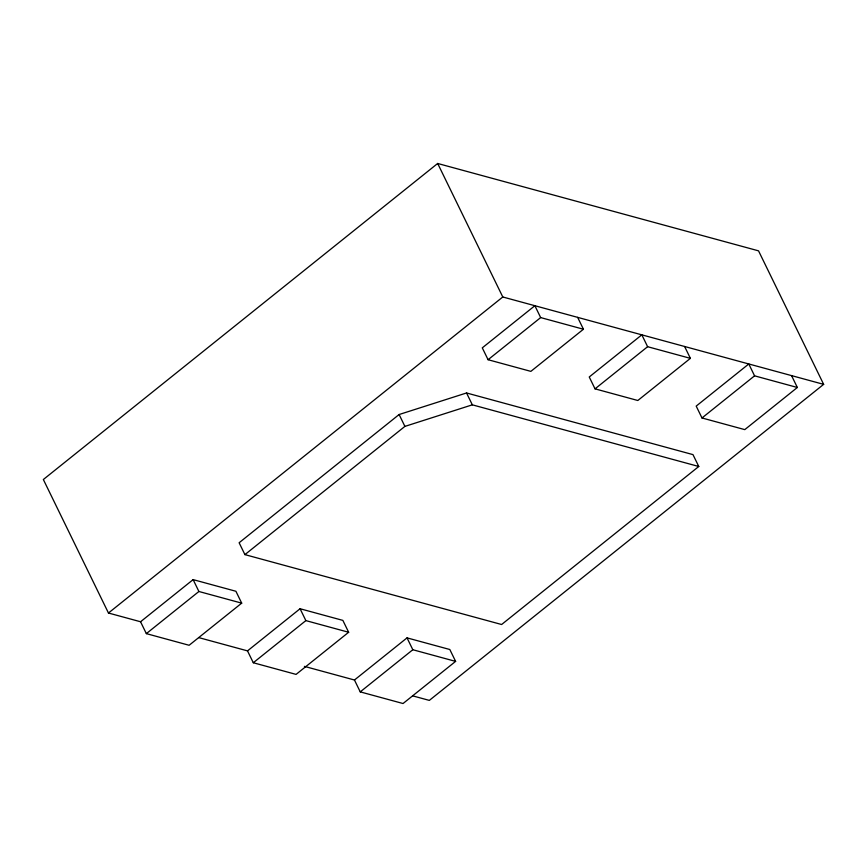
<?xml version="1.0" encoding="UTF-8"?>
<svg xmlns="http://www.w3.org/2000/svg" width="867" height="867" viewBox="0 0 867 867"><rect width="100%" height="100%" fill="white"/><g stroke="black" fill="none" stroke-linecap="round" stroke-linejoin="round"><path stroke-width="1.3" d="M412.649 695.854L429.328 700.395L823.65 384.352L758.538 250.845L437.672 163.473L43.35 479.516L108.462 613.023L140.552 621.758L146.339 633.625L189.125 645.276L241.698 603.139L235.911 591.272L193.124 579.622L140.552 621.758M108.462 613.023L502.784 296.98L823.65 384.352M399.113 414.524L239.129 542.753L244.917 554.62L501.614 624.511L698.769 466.489L692.982 454.622L466.544 392.968L399.113 414.524L404.9 426.391L244.917 554.62M146.339 633.625L198.911 591.489L241.698 603.139M488.078 359.718L540.661 317.582L583.437 329.232L530.864 371.369L488.078 359.718L482.29 347.851L534.874 305.715L540.661 317.582M247.507 650.879L300.08 608.742L342.866 620.393L348.653 632.26L296.08 674.396L253.294 662.746L247.507 650.879L198.738 637.603M253.294 662.746L305.867 620.609L348.653 632.26M595.033 388.85L647.616 346.702L690.392 358.353L637.819 400.5L595.033 388.85L589.246 376.982L641.829 334.835L647.616 346.702M354.462 680.01L407.035 637.874L449.821 649.513L455.608 661.38L403.036 703.527L360.249 691.877L354.462 680.01L304.404 666.376M360.249 691.877L412.822 649.73L455.608 661.38M701.988 417.97L754.572 375.834L797.347 387.484L744.775 429.62L701.988 417.97L696.201 406.103L748.785 363.967L754.572 375.834M404.9 426.391L472.331 404.835L698.769 466.489M791.56 375.617L797.347 387.484M684.605 346.486L690.392 358.353M577.65 317.365L583.437 329.232M437.672 163.473L502.784 296.98M466.544 392.968L472.331 404.835M407.035 637.874L412.822 649.73M300.08 608.742L305.867 620.609M193.124 579.622L198.911 591.489"/></g></svg>
